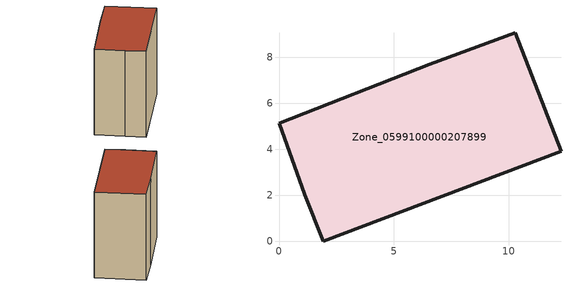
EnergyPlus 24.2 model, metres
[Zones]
Zone_0599100000207899
 floor ground (C_G): 1.92,0 1.13,2.03 0,5.14 6.56,7.7 10.27,9.07 12.26,3.92 z0
 wall outside (C_F): 1.13,2.03 1.92,0 12.26,3.92 10.27,9.07 6.56,7.7 0,5.14 1.13,2.03 z0:9.89
 roof outside (C_R): 12.26,3.92 10.27,9.07 6.56,7.7 0,5.14 1.13,2.03 1.92,0 z9.89
[BUILDING]
Pand.0599100000207899: North Axis=0; Terrain=City; Loads Convergence Tolerance Value=0.04; Temperature Convergence Tolerance Value=0.4; Solar Distribution=FullExterior; Maximum Number of Warmup Days=25; Minimum Number of Warmup Days=1
[Site:Location]
Rotterdam.The.Hague.AP_ZH_NLD Design_Conditions: Latitude=51.96; Longitude=4.45; Time Zone=1; Elevation=-4.5
[SITE:GROUNDTEMPERATURE:BUILDINGSURFACE]
18, 18, 18, 18, 18, 18, 18, 18, 18, 18, 18, 18
[MATERIAL] Thermal Absorptance=0.9; Solar Absorptance=0.7; Visible Absorptance=0.7
Name | Roughness | Thickness | Conductivity | Density | Specific Heat
G.TC.1946 | MediumSmooth | 0.15 | 1 | 540 | 1210
F.TC.1946 | Rough | 0.3 | 0.857143 | 1920 | 840
R.TC.1946 | MediumRough | 0.2 | 0.909091 | 1500 | 1000
[CONSTRUCTION]
C_G: G.TC.1946
C_F: F.TC.1946
C_R: R.TC.1946
[ZONE]
Zone_0599100000207899: Type=1; Multiplier=1; Ceiling Height=Autocalculate; Volume=Autocalculate; Floor Area=autocalculate; Part of Total Floor Area=Yes
[ZONEINFILTRATION:DESIGNFLOWRATE]
Infil_Zone_0599100000207899: Zone or ZoneList or Space or SpaceList=Zone_0599100000207899; Schedule=AlwaysOn; Design Flow Rate Calculation Method=Flow/Area; Flow Rate per Floor Area=0.003; Constant Term Coefficient=1; Temperature Term Coefficient=0; Velocity Term Coefficient=0; Velocity Squared Term Coefficient=0
[HVACTEMPLATE:ZONE:IDEALLOADSAIRSYSTEM]
Zone_0599100000207899: Maximum Heating Supply Air Temperature=50; Minimum Cooling Supply Air Temperature=13; Maximum Heating Supply Air Humidity Ratio=0.0156; Minimum Cooling Supply Air Humidity Ratio=0.0077; Heating Limit=NoLimit; Cooling Limit=NoLimit; Dehumidification Control Type=ConstantSensibleHeatRatio; Cooling Sensible Heat Ratio=0.7; Dehumidification Setpoint=60; Humidification Control Type=None; Humidification Setpoint=30; Outdoor Air Method=None; Outdoor Air Flow Rate per Person=0.00944; Outdoor Air Flow Rate per Zone Floor Area=0; Outdoor Air Flow Rate per Zone=0; Demand Controlled Ventilation Type=None; Outdoor Air Economizer Type=NoEconomizer; Heat Recovery Type=None; Sensible Heat Recovery Effectiveness=0.7; Latent Heat Recovery Effectiveness=0.65
[ZONECONTROL:THERMOSTAT]
ThermostatControl_Zone_0599100000207899: Zone or ZoneList=Zone_0599100000207899; Control Type Schedule=DualSetpointControlType; Control 1=Thermostat_Zone_0599100000207899; Temperature Difference Between Cutout And Setpoint=0
[THERMOSTATSETPOINT:DUALSETPOINT]
Thermostat_Zone_0599100000207899: Heating Setpoint Temperature Schedule=HeatingSetpoint_Zone_0599100000207899; Cooling Setpoint Temperature Schedule=CoolingSetpoint_Zone_0599100000207899
[SCHEDULE:COMPACT]
HeatingSetpoint_Zone_0599100000207899: Through: 12/31, For: AllDays, Until: 24:00, 21
CoolingSetpoint_Zone_0599100000207899: Through: 12/31, For: AllDays, Until: 24:00, 24
DualSetpointControlType: Through: 12/31, For: AllDays, Until: 24:00, 4
AlwaysOn: Through: 12/31, For: AllDays, Until: 24:00, 1
